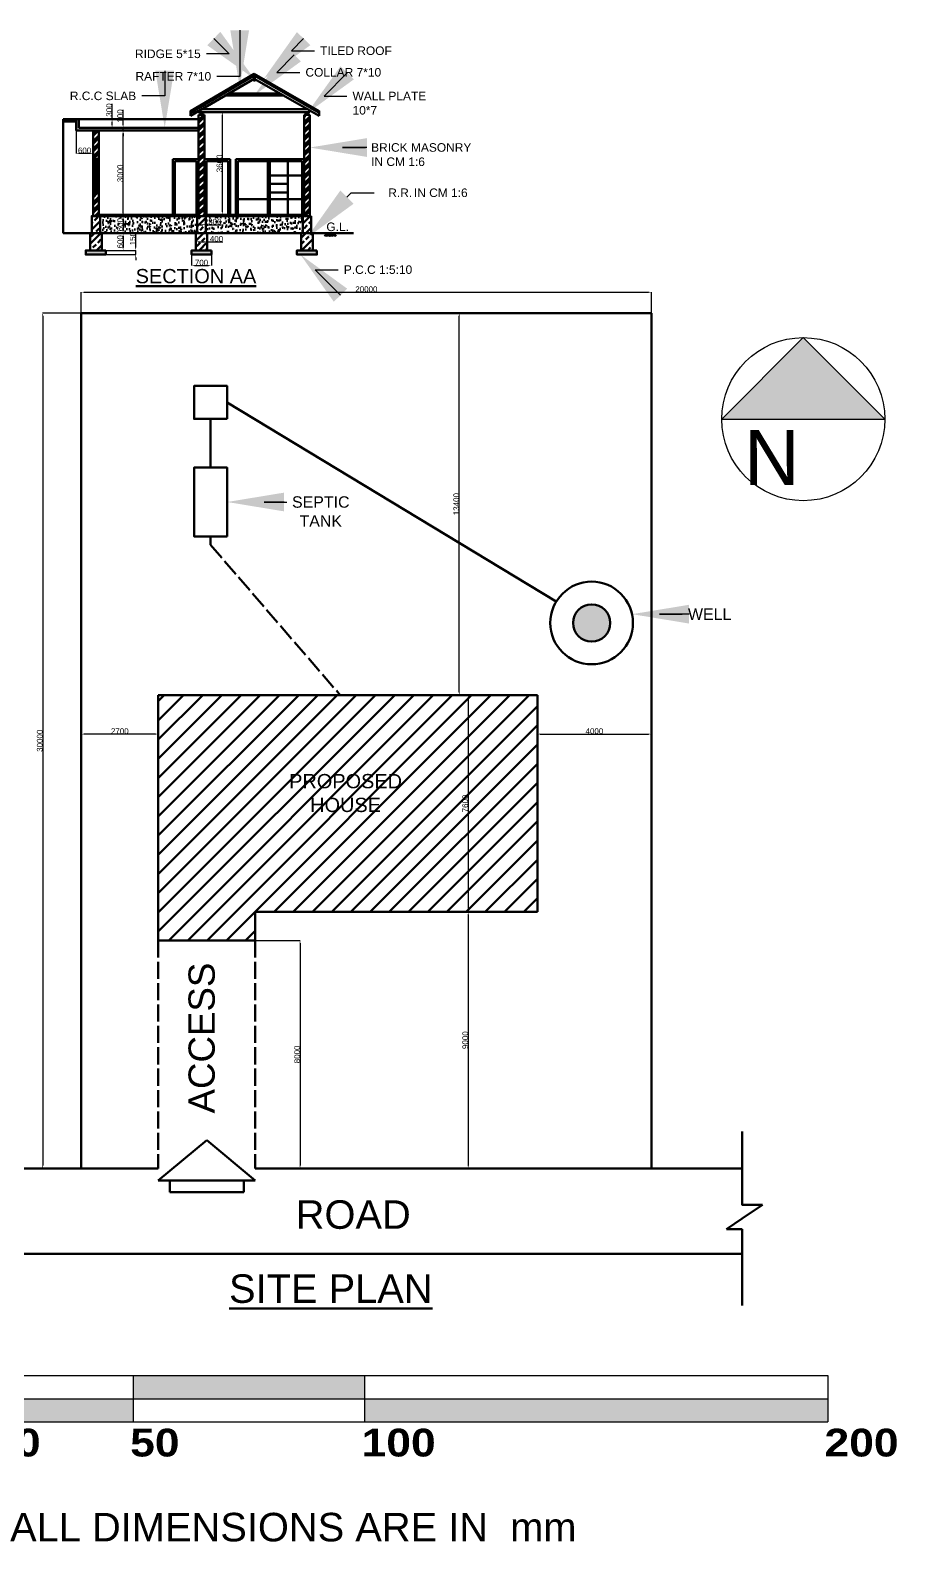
# Model space of a CAD drawing. Header units: millimetres. Extents: x -5729002 to -5665845, y -6945256 to -6892243.
# Drawn here: x -5696243 to -5665845, y -6945256 to -6892243 of the extents above; entities that cross this region are included whole.
import ezdxf
from ezdxf import colors
from ezdxf.entities.mleader import LeaderData, LeaderLine
from ezdxf.math import Vec2, Vec3

# ---------------------------------------------------------------- set-up
doc = ezdxf.new("R2010")
doc.units = ezdxf.units.MM
doc.header["$LTSCALE"] = 50
doc.linetypes.add('ACAD_ISO02W100', pattern=[15, 12, -3])
doc.linetypes.add('ACAD_ISO03W100', pattern=[30, 12, -18])
doc.styles.get("Standard").update_dxf_attribs({"font": 'arial.ttf'})
doc.styles.add('WORKING', font='arial.ttf')
doc.dimstyles.new('ISO-25', dxfattribs={"dimtxt": 200, "dimasz": 100, "dimexe": 1.25, "dimexo": 0.625, "dimtad": 1, "dimtxsty": 'Standard', "dimcen": 2.5, "dimadec": 0, "dimazin": 0, "dimtfac": 1, "dimtmove": 0, "dimatfit": 3, "dimfxl": 1, "dimarcsym": 0})

# ---------------------------------------------------------------- blocks, each defined once
blk = doc.blocks.new('SCALE BAR 1-1000_cad-block.com')
h = blk.add_hatch(color=0)
h.dxf.hatch_style = 1
h.paths.add_polyline_path([(200, 0), (100, 0), (100, -5), (200, -5)])
h.paths.add_polyline_path([(100, 5), (50, 5), (50, 0), (100, 0)])
h.paths.add_polyline_path([(50, 0), (20, 0), (20, -5), (50, -5)])
h.paths.add_polyline_path([(20, 5), (0, 5), (0, 0), (20, 0)])
at = {"color": 0}
for p, q in [((0, 5), (0, -5)), ((0, 5), (200, 5)), ((20, 5), (20, -5)), ((200, 5), (200, -5)), ((0, 0), (200, 0)), ((0, -5), (200, -5))]:
    blk.add_line(p, q, dxfattribs=at)
for points in [[(50, -5), (50, 5)], [(100, -5), (100, 5)]]:
    blk.add_lwpolyline(points, dxfattribs=at)
at = {"color": 0, "char_height": 6, "width": 11.2147, "attachment_point": 1, "style": 'WORKING'}
for s, insert in [('{\\fArial Black|b0|i0|c0|p34;0}', (-0.69, -6.47)), ('{\\fArial Black|b0|i0|c0|p34;20}', (19.31, -6.47)), ('{\\fArial Black|b0|i0|c0|p34;50}', (49.31, -6.47)), ('{\\fArial Black|b0|i0|c0|p34;100}', (99.31, -6.47)), ('{\\fArial Black|b0|i0|c0|p34;200}', (199.31, -6.47))]:
    blk.add_mtext(s, dxfattribs=dict(at, insert=insert))
blk = doc.blocks.new('*D22')
at = {"color": 0, "lineweight": -2, "transparency": 16777216}
for p, q in [((-5694451, -6902162), (-5694451, -6901429)), ((-5694351, -6901431), (-5674551, -6901431)), ((-5674451, -6902162), (-5674451, -6901429))]:
    blk.add_line(p, q, dxfattribs=at)
at = {"color": 0, "lineweight": 100, "transparency": 16777216}
for points in [[(-5694351, -6901414), (-5694351, -6901447), (-5694451, -6901431)], [(-5674551, -6901414), (-5674551, -6901447), (-5674451, -6901431)]]:
    blk.add_solid(points, dxfattribs=at)
at = {"layer": 'DEFPOINTS', "color": 0, "lineweight": 100, "transparency": 16777216}
for p in [(-5674451, -6901431), (-5694451, -6902163), (-5674451, -6902163)]:
    blk.add_point(p, dxfattribs=at)
at = {"color": 0, "lineweight": 100, "transparency": 16777216, "insert": (-5684451, -6901328), "char_height": 200, "attachment_point": 5}
blk.add_mtext('20000', dxfattribs=at)
blk = doc.blocks.new('*D23')
at = {"color": 0, "lineweight": -2, "transparency": 16777216}
for p, q in [((-5694352, -6902163), (-5695807, -6902163)), ((-5695806, -6902263), (-5695806, -6932063)), ((-5694452, -6932163), (-5695807, -6932163))]:
    blk.add_line(p, q, dxfattribs=at)
at = {"color": 0, "lineweight": 100, "transparency": 16777216}
for points in [[(-5695823, -6902263), (-5695789, -6902263), (-5695806, -6902163)], [(-5695823, -6932063), (-5695789, -6932063), (-5695806, -6932163)]]:
    blk.add_solid(points, dxfattribs=at)
at = {"layer": 'DEFPOINTS', "color": 0, "lineweight": 100, "transparency": 16777216}
for p in [(-5694351, -6902163), (-5695806, -6932163), (-5694451, -6932163)]:
    blk.add_point(p, dxfattribs=at)
at = {"color": 0, "lineweight": 100, "transparency": 16777216, "insert": (-5695909, -6917163), "char_height": 200, "attachment_point": 5, "rotation": 90}
blk.add_mtext('30000', dxfattribs=at)
blk = doc.blocks.new('*D24')
at = {"color": 0, "lineweight": -2, "transparency": 16777216}
for p, q in [((-5688351, -6924163), (-5686776, -6924163)), ((-5686777, -6924263), (-5686777, -6932063)), ((-5688351, -6932163), (-5686776, -6932163))]:
    blk.add_line(p, q, dxfattribs=at)
at = {"color": 0, "lineweight": 100, "transparency": 16777216}
for points in [[(-5686794, -6924263), (-5686761, -6924263), (-5686777, -6924163)], [(-5686794, -6932063), (-5686761, -6932063), (-5686777, -6932163)]]:
    blk.add_solid(points, dxfattribs=at)
at = {"layer": 'DEFPOINTS', "color": 0, "lineweight": 100, "transparency": 16777216}
for p in [(-5688351, -6924163), (-5688351, -6932163), (-5686777, -6932163)]:
    blk.add_point(p, dxfattribs=at)
at = {"color": 0, "lineweight": 100, "transparency": 16777216, "insert": (-5686880, -6928163), "char_height": 200, "attachment_point": 5, "rotation": 90}
blk.add_mtext('8000', dxfattribs=at)
blk = doc.blocks.new('*D25')
at = {"color": 0, "lineweight": -2, "transparency": 16777216}
for p, q in [((-5678452, -6923163), (-5680880, -6923163)), ((-5680879, -6923263), (-5680879, -6932063)), ((-5678452, -6932163), (-5680880, -6932163))]:
    blk.add_line(p, q, dxfattribs=at)
at = {"color": 0, "lineweight": 100, "transparency": 16777216}
for points in [[(-5680896, -6923263), (-5680862, -6923263), (-5680879, -6923163)], [(-5680896, -6932063), (-5680862, -6932063), (-5680879, -6932163)]]:
    blk.add_solid(points, dxfattribs=at)
at = {"layer": 'DEFPOINTS', "color": 0, "lineweight": 100, "transparency": 16777216}
for p in [(-5678451, -6923163), (-5680879, -6932163), (-5678451, -6932163)]:
    blk.add_point(p, dxfattribs=at)
at = {"color": 0, "lineweight": 100, "transparency": 16777216, "insert": (-5680982, -6927663), "char_height": 200, "attachment_point": 5, "rotation": 90}
blk.add_mtext('9000', dxfattribs=at)
blk = doc.blocks.new('*D26')
at = {"color": 0, "lineweight": -2, "transparency": 16777216}
for p, q in [((-5694451, -6917729), (-5694451, -6916928)), ((-5691851, -6916930), (-5694351, -6916930)), ((-5691751, -6917729), (-5691751, -6916928))]:
    blk.add_line(p, q, dxfattribs=at)
at = {"color": 0, "lineweight": 100, "transparency": 16777216}
for points in [[(-5694351, -6916913), (-5694351, -6916946), (-5694451, -6916930)], [(-5691851, -6916913), (-5691851, -6916946), (-5691751, -6916930)]]:
    blk.add_solid(points, dxfattribs=at)
at = {"layer": 'DEFPOINTS', "color": 0, "lineweight": 100, "transparency": 16777216}
for p in [(-5694451, -6916930), (-5694451, -6917730), (-5691751, -6917730)]:
    blk.add_point(p, dxfattribs=at)
at = {"color": 0, "lineweight": 100, "transparency": 16777216, "insert": (-5693101, -6916827), "char_height": 200, "attachment_point": 5}
blk.add_mtext('2700', dxfattribs=at)
blk = doc.blocks.new('*D27')
at = {"color": 0, "lineweight": -2, "transparency": 16777216}
for p, q in [((-5678451, -6916929), (-5678451, -6916928)), ((-5678351, -6916930), (-5674551, -6916930)), ((-5674451, -6916929), (-5674451, -6916928))]:
    blk.add_line(p, q, dxfattribs=at)
at = {"color": 0, "lineweight": 100, "transparency": 16777216}
for points in [[(-5678351, -6916913), (-5678351, -6916946), (-5678451, -6916930)], [(-5674551, -6916913), (-5674551, -6916946), (-5674451, -6916930)]]:
    blk.add_solid(points, dxfattribs=at)
at = {"layer": 'DEFPOINTS', "color": 0, "lineweight": 100, "transparency": 16777216}
for p in [(-5678451, -6916930), (-5674451, -6916930), (-5674451, -6916930)]:
    blk.add_point(p, dxfattribs=at)
at = {"color": 0, "lineweight": 100, "transparency": 16777216, "insert": (-5676451, -6916827), "char_height": 200, "attachment_point": 5}
blk.add_mtext('4000', dxfattribs=at)
blk = doc.blocks.new('*D28')
at = {"color": 0, "lineweight": -2, "transparency": 16777216}
for p, q in [((-5681194, -6902163), (-5681195, -6902163)), ((-5681193, -6915463), (-5681193, -6902263)), ((-5681194, -6915563), (-5681195, -6915563))]:
    blk.add_line(p, q, dxfattribs=at)
at = {"color": 0, "lineweight": 100, "transparency": 16777216}
for points in [[(-5681210, -6902263), (-5681177, -6902263), (-5681193, -6902163)], [(-5681210, -6915463), (-5681177, -6915463), (-5681193, -6915563)]]:
    blk.add_solid(points, dxfattribs=at)
at = {"layer": 'DEFPOINTS', "color": 0, "lineweight": 100, "transparency": 16777216}
for p in [(-5681193, -6902163), (-5681193, -6902163), (-5681193, -6915563)]:
    blk.add_point(p, dxfattribs=at)
at = {"color": 0, "lineweight": 100, "transparency": 16777216, "insert": (-5681296, -6908863), "char_height": 200, "attachment_point": 5, "rotation": 90}
blk.add_mtext('13400', dxfattribs=at)
blk = doc.blocks.new('*D32')
at = {"color": 0, "lineweight": -2, "transparency": 16777216}
for p, q in [((-5690435, -6899662), (-5690435, -6899661)), ((-5690335, -6899663), (-5690135, -6899663)), ((-5690035, -6899662), (-5690035, -6899661)), ((-5690035, -6899663), (-5689484, -6899663))]:
    blk.add_line(p, q, dxfattribs=at)
at = {"color": 0, "lineweight": 100, "transparency": 16777216}
for points in [[(-5690335, -6899646), (-5690335, -6899679), (-5690435, -6899663)], [(-5690135, -6899646), (-5690135, -6899679), (-5690035, -6899663)]]:
    blk.add_solid(points, dxfattribs=at)
at = {"layer": 'DEFPOINTS', "color": 0, "lineweight": 100, "transparency": 16777216}
for p in [(-5690435, -6899663), (-5690035, -6899663), (-5690035, -6899663)]:
    blk.add_point(p, dxfattribs=at)
at = {"color": 0, "lineweight": 100, "transparency": 16777216, "insert": (-5689709, -6899560), "char_height": 200, "attachment_point": 5}
blk.add_mtext('400', dxfattribs=at)
blk = doc.blocks.new('*D33')
at = {"color": 0, "lineweight": -2, "transparency": 16777216}
for p, q in [((-5690584, -6900038), (-5690584, -6900499)), ((-5689884, -6900113), (-5689884, -6900499)), ((-5690484, -6900498), (-5689984, -6900498))]:
    blk.add_line(p, q, dxfattribs=at)
at = {"color": 0, "lineweight": 100, "transparency": 16777216}
for points in [[(-5690484, -6900482), (-5690484, -6900515), (-5690584, -6900498)], [(-5689984, -6900482), (-5689984, -6900515), (-5689884, -6900498)]]:
    blk.add_solid(points, dxfattribs=at)
at = {"layer": 'DEFPOINTS', "color": 0, "lineweight": 100, "transparency": 16777216}
for p in [(-5690584, -6900038), (-5689884, -6900113), (-5689884, -6900498)]:
    blk.add_point(p, dxfattribs=at)
at = {"color": 0, "lineweight": 100, "transparency": 16777216, "insert": (-5690234, -6900395), "char_height": 200, "attachment_point": 5}
blk.add_mtext('700', dxfattribs=at)
blk = doc.blocks.new('*D34')
at = {"color": 0, "lineweight": -2, "transparency": 16777216}
for p, q in [((-5690385, -6899062), (-5690385, -6899061)), ((-5690285, -6899063), (-5690185, -6899063)), ((-5690085, -6899062), (-5690085, -6899061)), ((-5690085, -6899063), (-5689542, -6899063))]:
    blk.add_line(p, q, dxfattribs=at)
at = {"color": 0, "lineweight": 100, "transparency": 16777216}
for points in [[(-5690285, -6899046), (-5690285, -6899079), (-5690385, -6899063)], [(-5690185, -6899046), (-5690185, -6899079), (-5690085, -6899063)]]:
    blk.add_solid(points, dxfattribs=at)
at = {"layer": 'DEFPOINTS', "color": 0, "lineweight": 100, "transparency": 16777216}
for p in [(-5690385, -6899063), (-5690085, -6899063), (-5690085, -6899063)]:
    blk.add_point(p, dxfattribs=at)
at = {"color": 0, "lineweight": 100, "transparency": 16777216, "insert": (-5689764, -6898960), "char_height": 200, "attachment_point": 5}
blk.add_mtext('300', dxfattribs=at)
blk = doc.blocks.new('*D36')
at = {"color": 0, "lineweight": -2, "transparency": 16777216}
for p, q in [((-5689549, -6895113), (-5689501, -6895113)), ((-5689502, -6898613), (-5689502, -6895213)), ((-5689549, -6898713), (-5689501, -6898713))]:
    blk.add_line(p, q, dxfattribs=at)
at = {"color": 0, "lineweight": 100, "transparency": 16777216}
for points in [[(-5689519, -6895213), (-5689485, -6895213), (-5689502, -6895113)], [(-5689519, -6898613), (-5689485, -6898613), (-5689502, -6898713)]]:
    blk.add_solid(points, dxfattribs=at)
at = {"layer": 'DEFPOINTS', "color": 0, "lineweight": 100, "transparency": 16777216}
for p in [(-5689550, -6895113), (-5689502, -6895113), (-5689550, -6898713)]:
    blk.add_point(p, dxfattribs=at)
at = {"color": 0, "lineweight": 100, "transparency": 16777216, "insert": (-5689605, -6896913), "char_height": 200, "attachment_point": 5, "rotation": 90}
blk.add_mtext('3600', dxfattribs=at)
blk = doc.blocks.new('*D37')
at = {"color": 0, "lineweight": -2, "transparency": 16777216}
for p, q in [((-5692543, -6899863), (-5692543, -6899339)), ((-5693593, -6899963), (-5692542, -6899963)), ((-5693593, -6900113), (-5692542, -6900113)), ((-5692543, -6900113), (-5692543, -6899963)), ((-5692543, -6900213), (-5692543, -6900313))]:
    blk.add_line(p, q, dxfattribs=at)
at = {"color": 0, "lineweight": 100, "transparency": 16777216}
for points in [[(-5692560, -6899863), (-5692527, -6899863), (-5692543, -6899963)], [(-5692560, -6900213), (-5692527, -6900213), (-5692543, -6900113)]]:
    blk.add_solid(points, dxfattribs=at)
at = {"layer": 'DEFPOINTS', "color": 0, "lineweight": 100, "transparency": 16777216}
for p in [(-5693593, -6899963), (-5693593, -6900113), (-5692543, -6899963)]:
    blk.add_point(p, dxfattribs=at)
at = {"color": 0, "lineweight": 100, "transparency": 16777216, "insert": (-5692646, -6899551), "char_height": 200, "attachment_point": 5, "rotation": 90}
blk.add_mtext('150', dxfattribs=at)
blk = doc.blocks.new('*D39')
at = {"color": 0, "lineweight": -2, "transparency": 16777216}
for p, q in [((-5693784, -6898763), (-5692983, -6898763)), ((-5692985, -6898863), (-5692985, -6899263)), ((-5693784, -6899363), (-5692983, -6899363))]:
    blk.add_line(p, q, dxfattribs=at)
at = {"color": 0, "lineweight": 100, "transparency": 16777216}
for points in [[(-5693001, -6898863), (-5692968, -6898863), (-5692985, -6898763)], [(-5693001, -6899263), (-5692968, -6899263), (-5692985, -6899363)]]:
    blk.add_solid(points, dxfattribs=at)
at = {"layer": 'DEFPOINTS', "color": 0, "lineweight": 100, "transparency": 16777216}
for p in [(-5693785, -6898763), (-5693785, -6899363), (-5692985, -6899363)]:
    blk.add_point(p, dxfattribs=at)
at = {"color": 0, "lineweight": 100, "transparency": 16777216, "insert": (-5693087, -6899063), "char_height": 200, "attachment_point": 5, "rotation": 90}
blk.add_mtext('600', dxfattribs=at)
blk = doc.blocks.new('*D41')
at = {"color": 0, "lineweight": -2, "transparency": 16777216}
for p, q in [((-5693734, -6899363), (-5692983, -6899363)), ((-5692985, -6899463), (-5692985, -6899863)), ((-5693734, -6899963), (-5692983, -6899963))]:
    blk.add_line(p, q, dxfattribs=at)
at = {"color": 0, "lineweight": 100, "transparency": 16777216}
for points in [[(-5693001, -6899463), (-5692968, -6899463), (-5692985, -6899363)], [(-5693001, -6899863), (-5692968, -6899863), (-5692985, -6899963)]]:
    blk.add_solid(points, dxfattribs=at)
at = {"layer": 'DEFPOINTS', "color": 0, "lineweight": 100, "transparency": 16777216}
for p in [(-5693735, -6899363), (-5693735, -6899963), (-5692985, -6899963)]:
    blk.add_point(p, dxfattribs=at)
at = {"color": 0, "lineweight": 100, "transparency": 16777216, "insert": (-5693087, -6899663), "char_height": 200, "attachment_point": 5, "rotation": 90}
blk.add_mtext('600', dxfattribs=at)
blk = doc.blocks.new('*D42')
at = {"color": 0, "lineweight": -2, "transparency": 16777216}
for p, q in [((-5693834, -6895763), (-5692983, -6895763)), ((-5692985, -6898663), (-5692985, -6895863)), ((-5693834, -6898763), (-5692983, -6898763))]:
    blk.add_line(p, q, dxfattribs=at)
at = {"color": 0, "lineweight": 100, "transparency": 16777216}
for points in [[(-5693001, -6895863), (-5692968, -6895863), (-5692985, -6895763)], [(-5693001, -6898663), (-5692968, -6898663), (-5692985, -6898763)]]:
    blk.add_solid(points, dxfattribs=at)
at = {"layer": 'DEFPOINTS', "color": 0, "lineweight": 100, "transparency": 16777216}
for p in [(-5693835, -6895763), (-5692985, -6895763), (-5693835, -6898763)]:
    blk.add_point(p, dxfattribs=at)
at = {"color": 0, "lineweight": 100, "transparency": 16777216, "insert": (-5693087, -6897263), "char_height": 200, "attachment_point": 5, "rotation": 90}
blk.add_mtext('3000', dxfattribs=at)
blk = doc.blocks.new('*D43')
at = {"color": 0, "lineweight": -2, "transparency": 16777216}
for p, q in [((-5692985, -6895563), (-5692985, -6895039)), ((-5692984, -6895663), (-5692986, -6895663)), ((-5692984, -6895763), (-5692986, -6895763)), ((-5692985, -6895763), (-5692985, -6895663)), ((-5692985, -6895863), (-5692985, -6895963))]:
    blk.add_line(p, q, dxfattribs=at)
at = {"color": 0, "lineweight": 100, "transparency": 16777216}
for points in [[(-5693001, -6895563), (-5692968, -6895563), (-5692985, -6895663)], [(-5693001, -6895863), (-5692968, -6895863), (-5692985, -6895763)]]:
    blk.add_solid(points, dxfattribs=at)
at = {"layer": 'DEFPOINTS', "color": 0, "lineweight": 100, "transparency": 16777216}
for p in [(-5692985, -6895663), (-5692983, -6895663), (-5692983, -6895763)]:
    blk.add_point(p, dxfattribs=at)
at = {"color": 0, "lineweight": 100, "transparency": 16777216, "insert": (-5693087, -6895251), "char_height": 200, "attachment_point": 5, "rotation": 90}
blk.add_mtext('100', dxfattribs=at)
blk = doc.blocks.new('*D44')
at = {"color": 0, "lineweight": -2, "transparency": 16777216}
for p, q in [((-5693372, -6895363), (-5693372, -6894820)), ((-5694534, -6895363), (-5693371, -6895363)), ((-5694534, -6895663), (-5693371, -6895663)), ((-5693372, -6895563), (-5693372, -6895463))]:
    blk.add_line(p, q, dxfattribs=at)
at = {"color": 0, "lineweight": 100, "transparency": 16777216}
for points in [[(-5693388, -6895463), (-5693355, -6895463), (-5693372, -6895363)], [(-5693388, -6895563), (-5693355, -6895563), (-5693372, -6895663)]]:
    blk.add_solid(points, dxfattribs=at)
at = {"layer": 'DEFPOINTS', "color": 0, "lineweight": 100, "transparency": 16777216}
for p in [(-5694535, -6895363), (-5693372, -6895363), (-5694535, -6895663)]:
    blk.add_point(p, dxfattribs=at)
at = {"color": 0, "lineweight": 100, "transparency": 16777216, "insert": (-5693475, -6895042), "char_height": 200, "attachment_point": 5, "rotation": 90}
blk.add_mtext('300', dxfattribs=at)
blk = doc.blocks.new('*D45')
at = {"color": 0, "lineweight": -2, "transparency": 16777216}
for p, q in [((-5694635, -6895763), (-5694635, -6896564)), ((-5694035, -6895763), (-5694035, -6896564)), ((-5694135, -6896563), (-5694535, -6896563))]:
    blk.add_line(p, q, dxfattribs=at)
at = {"color": 0, "lineweight": 100, "transparency": 16777216}
for points in [[(-5694535, -6896546), (-5694535, -6896579), (-5694635, -6896563)], [(-5694135, -6896546), (-5694135, -6896579), (-5694035, -6896563)]]:
    blk.add_solid(points, dxfattribs=at)
at = {"layer": 'DEFPOINTS', "color": 0, "lineweight": 100, "transparency": 16777216}
for p in [(-5694635, -6895763), (-5694035, -6895763), (-5694635, -6896563)]:
    blk.add_point(p, dxfattribs=at)
at = {"color": 0, "lineweight": 100, "transparency": 16777216, "insert": (-5694335, -6896460), "char_height": 200, "attachment_point": 5}
blk.add_mtext('600', dxfattribs=at)
blk = doc.blocks.new('*D46')
at = {"color": 0, "lineweight": -2, "transparency": 16777216}
for p, q in [((-5681193, -6915563), (-5680879, -6915563)), ((-5680880, -6915663), (-5680880, -6923063)), ((-5681193, -6923163), (-5680879, -6923163))]:
    blk.add_line(p, q, dxfattribs=at)
at = {"color": 0, "lineweight": 100, "transparency": 16777216}
for points in [[(-5680897, -6915663), (-5680863, -6915663), (-5680880, -6915563)], [(-5680897, -6923063), (-5680863, -6923063), (-5680880, -6923163)]]:
    blk.add_solid(points, dxfattribs=at)
at = {"layer": 'DEFPOINTS', "color": 0, "lineweight": 100, "transparency": 16777216}
for p in [(-5681194, -6915563), (-5681194, -6923163), (-5680880, -6923163)]:
    blk.add_point(p, dxfattribs=at)
at = {"color": 0, "lineweight": 100, "transparency": 16777216, "insert": (-5680983, -6919363), "char_height": 200, "attachment_point": 5, "rotation": 90}
blk.add_mtext('7600', dxfattribs=at)
blk = doc.blocks.new('North 1_cad-block.com')
h = blk.add_hatch(color=0)
h.dxf.hatch_style = 1
h.paths.add_polyline_path([(0, 10), (-10, 0), (10, 0)])
at = {"color": 0}
blk.add_lwpolyline([(0, 10), (-10, 0), (10, 0), (0, 10)], dxfattribs=at)
blk.add_circle((0, 0), 10, dxfattribs=at)
at = {"color": 0, "insert": (1.94, -1.34), "char_height": 5, "width": 9.1847, "attachment_point": 3}
blk.add_mtext('\\pxqj;{\\H1.3443x;N} ', dxfattribs=at)

msp = doc.modelspace()

# ---------------------------------------------------------------- hatches: boundary and pattern name
at = {"lineweight": 100, "transparency": 33554684}
h = msp.add_hatch(dxfattribs=at)
h.set_pattern_fill('NET3', color=256, scale=5)
h.paths.add_polyline_path([(-5688360.143, -6893856.275), (-5688410.143, -6893856.275), (-5688410.143, -6893959.442), (-5688384.668, -6893944.568), (-5688360.143, -6893958.617)])
h.paths.add_polyline_path([(-5688360.143, -6893958.617), (-5688384.668, -6893944.568), (-5688410.143, -6893959.442), (-5688410.143, -6894006.275), (-5688360.143, -6894006.275)])
at = {"linetype": 'ACAD_ISO03W100', "lineweight": 100}
h = msp.add_hatch(dxfattribs=at)
h.set_pattern_fill('AR-CONC', color=256)
h.paths.add_polyline_path([(-5690334.668, -6895662.668), (-5694534.668, -6895662.668), (-5694534.668, -6895362.668), (-5694634.668, -6895362.668), (-5694634.668, -6895762.668), (-5690334.668, -6895762.668)])
h.paths.add_polyline_path([(-5693593.347, -6899962.679), (-5694293.347, -6899962.679), (-5694293.347, -6900112.679), (-5693593.347, -6900112.679)])
h.paths.add_polyline_path([(-5689884.269, -6899962.679), (-5690584.269, -6899962.679), (-5690584.269, -6900112.679), (-5689884.269, -6900112.679)])
h.paths.add_polyline_path([(-5686184.668, -6899962.668), (-5686884.668, -6899962.668), (-5686884.668, -6900112.668), (-5686184.668, -6900112.668)])
h = msp.add_hatch(dxfattribs=at)
h.set_pattern_fill('ANSI32', color=256, scale=20)
h.paths.add_polyline_path([(-5693834.668, -6895762.668), (-5694034.668, -6895762.668), (-5694034.668, -6896762.668), (-5693834.668, -6896762.668)])
h.paths.add_polyline_path([(-5693834.668, -6897962.668), (-5694034.668, -6897962.668), (-5694034.668, -6898762.668), (-5693834.668, -6898762.668)])
h.paths.add_polyline_path([(-5690134.668, -6895212.668), (-5690334.668, -6895212.668), (-5690334.668, -6898762.668), (-5690134.668, -6898762.668)])
h.paths.add_polyline_path([(-5686434.668, -6895212.668), (-5686634.668, -6895212.668), (-5686634.668, -6898762.668), (-5686434.668, -6898762.668)])
at = {"lineweight": 100, "transparency": 33554684}
h = msp.add_hatch(dxfattribs=at)
h.set_pattern_fill('NET3', color=256, scale=5)
h.paths.add_polyline_path([(-5690199.668, -6895112.668), (-5690269.668, -6895112.668), (-5690269.668, -6895212.668), (-5690199.668, -6895212.668)])
h.paths.add_polyline_path([(-5686499.668, -6895112.668), (-5686569.668, -6895112.668), (-5686569.668, -6895212.668), (-5686499.668, -6895212.668)])
at = {"linetype": 'ACAD_ISO03W100', "lineweight": 100}
h = msp.add_hatch(dxfattribs=at)
h.set_pattern_fill('ANSI33', color=256, scale=50)
h.paths.add_polyline_path([(-5690034.668, -6899362.668), (-5690434.668, -6899362.668), (-5690434.668, -6899962.668), (-5690034.668, -6899962.668)])
h.paths.add_polyline_path([(-5690084.668, -6898762.668), (-5690384.668, -6898762.668), (-5690384.668, -6899362.668), (-5690084.668, -6899362.668)])
h.paths.add_polyline_path([(-5693734.668, -6899362.668), (-5694134.668, -6899362.668), (-5694134.668, -6899962.668), (-5693734.668, -6899962.668)])
h.paths.add_polyline_path([(-5693784.668, -6898762.668), (-5694084.668, -6898762.668), (-5694084.668, -6899362.668), (-5693784.668, -6899362.668)])
h.paths.add_polyline_path([(-5686334.668, -6899362.668), (-5686734.668, -6899362.668), (-5686734.668, -6899962.668), (-5686334.668, -6899962.668)])
h.paths.add_polyline_path([(-5686384.668, -6898762.668), (-5686684.668, -6898762.668), (-5686684.668, -6899362.668), (-5686384.668, -6899362.668)])
h = msp.add_hatch(dxfattribs=at)
h.set_pattern_fill('AR-CONC', color=256, scale=2)
h.paths.add_polyline_path([(-5690384.668, -6898762.668), (-5693784.668, -6898762.668), (-5693784.668, -6899362.668), (-5693734.668, -6899362.668), (-5690384.668, -6899362.668)])
h.paths.add_polyline_path([(-5686684.668, -6898762.668), (-5686704.668, -6898762.668), (-5688964.668, -6898762.668), (-5690084.668, -6898762.668), (-5690084.668, -6899362.668), (-5686684.668, -6899362.668)])
at = {"lineweight": 100}
h = msp.add_hatch(dxfattribs=at)
h.set_pattern_fill('ANGLE', color=250)
h.set_pattern_definition([(0, (-5524.4595, -239.751), (0, 6.985), [5.08, -1.905]), (90, (-5524.4595, -239.751), (-6.985, 4e-16), [5.08, -1.905])])
h.paths.add_polyline_path([(-5677198.664, -6913031.788, 1), (-5675898.664, -6913031.788, 1)])
at = {"lineweight": 100, "transparency": 33554684}
h = msp.add_hatch(dxfattribs=at)
h.set_pattern_fill('ANSI31', color=256, scale=150)
h.set_pattern_definition([(45, (0, -239.75), (-336.759605, 336.759605), [])])
h.paths.add_polyline_path([(-5691751.301, -6924162.668), (-5688351.301, -6924162.668), (-5688351.301, -6923162.668), (-5678451.301, -6923162.668), (-5678451.301, -6915562.668), (-5691751.301, -6915562.668)])
h.paths.add_polyline_path([(-5687293.285, -6919952.875), (-5683084.213, -6919952.875), (-5683084.213, -6918080.319), (-5687293.285, -6918080.319)], flags=24)

# ---------------------------------------------------------------- linework, layer by layer
at = {"lineweight": 100}
for p, q in [((-5688385.381, -6893771.289), (-5690621.485, -6895076.858)), ((-5688385.381, -6893771.289), (-5686104.732, -6895077.813)), ((-5688385.143, -6893829.048), (-5690621.485, -6895134.756)), ((-5688384.668, -6893944.568), (-5690621.485, -6895250.553)), ((-5688385.143, -6893829.048), (-5686104.732, -6895135.436)), ((-5688384.668, -6893944.568), (-5686104.732, -6895250.683)), ((-5688384.668, -6894528.618), (-5689384.995, -6894528.618)), ((-5688384.668, -6894458.618), (-5689265.103, -6894458.618)), ((-5688384.668, -6894458.618), (-5687487.35, -6894458.618)), ((-5688384.668, -6894528.618), (-5687365.159, -6894528.618)), ((-5695084.668, -6899362.668), (-5695084.668, -6895362.668)), ((-5690334.668, -6895362.668), (-5695084.668, -6895362.668)), ((-5694634.668, -6895762.668), (-5694634.668, -6895362.668)), ((-5694534.668, -6895662.668), (-5694534.668, -6895362.668)), ((-5690621.485, -6895074.058), (-5690616.69, -6895074.058)), ((-5690621.485, -6895250.553), (-5690621.485, -6895074.058)), ((-5690621.485, -6895362.757), (-5690621.485, -6895362.668)), ((-5690334.668, -6895112.668), (-5690334.668, -6895083.092)), ((-5686434.668, -6895112.668), (-5690334.668, -6895112.668)), ((-5690334.668, -6898762.668), (-5690334.668, -6895212.668)), ((-5690134.668, -6895212.668), (-5690334.668, -6895212.668)), ((-5686520.208, -6895012.668), (-5690214.049, -6895012.668)), ((-5690134.668, -6898762.668), (-5690134.668, -6895212.668)), ((-5686634.668, -6898762.668), (-5686634.668, -6895212.668)), ((-5686634.668, -6895212.668), (-5686434.668, -6895212.668)), ((-5686434.668, -6895111.671), (-5686434.668, -6895061.671)), ((-5686434.668, -6898762.668), (-5686434.668, -6895212.668)), ((-5686111.286, -6895074.058), (-5686104.732, -6895074.058)), ((-5686104.732, -6895074.058), (-5686104.732, -6895250.683)), ((-5694634.668, -6895442.668), (-5695084.668, -6895442.668)), ((-5690334.668, -6895762.668), (-5694634.668, -6895762.668)), ((-5690334.668, -6895662.668), (-5694534.668, -6895662.668)), ((-5694034.668, -6898762.668), (-5694034.668, -6895762.668)), ((-5693834.668, -6898762.668), (-5693834.668, -6895762.668)), ((-5693834.668, -6896762.668), (-5694034.668, -6896762.668)), ((-5693968.001, -6896762.668), (-5693968.001, -6897962.668)), ((-5693901.334, -6896762.668), (-5693901.334, -6897962.668)), ((-5691234.668, -6898712.668), (-5691234.668, -6896762.668)), ((-5690334.668, -6896762.668), (-5691234.668, -6896762.668)), ((-5690404.668, -6896832.668), (-5691164.668, -6896832.668)), ((-5691164.668, -6898712.668), (-5691164.668, -6896832.668)), ((-5690404.668, -6898712.668), (-5690404.668, -6896832.668)), ((-5689234.668, -6896762.668), (-5690134.668, -6896762.668)), ((-5689304.668, -6896832.668), (-5690064.668, -6896832.668)), ((-5690064.668, -6898712.668), (-5690064.668, -6896832.668)), ((-5689304.668, -6898720.661), (-5689304.668, -6896832.668)), ((-5689234.668, -6898712.668), (-5689234.668, -6896762.668)), ((-5689034.668, -6898712.668), (-5689034.668, -6896762.668)), ((-5686634.668, -6896762.668), (-5689034.668, -6896762.668)), ((-5686704.668, -6896832.668), (-5688964.668, -6896832.668)), ((-5688964.668, -6898712.668), (-5688964.668, -6896832.668)), ((-5687904.668, -6898712.668), (-5687904.668, -6896832.668)), ((-5687834.668, -6898712.668), (-5687834.668, -6896832.668)), ((-5687204.668, -6898712.668), (-5687204.668, -6896832.668)), ((-5686704.668, -6898712.668), (-5686704.668, -6896832.668)), ((-5686704.668, -6897332.668), (-5687834.668, -6897332.668)), ((-5693834.668, -6897962.668), (-5694034.668, -6897962.668)), ((-5687204.668, -6897632.668), (-5687834.668, -6897632.668)), ((-5687204.668, -6897932.668), (-5687834.668, -6897932.668)), ((-5688964.668, -6898162.668), (-5687904.668, -6898162.668)), ((-5687834.668, -6898162.668), (-5686704.668, -6898162.668)), ((-5694034.668, -6898762.668), (-5694084.668, -6898762.668)), ((-5694034.668, -6898762.668), (-5693834.668, -6898762.668)), ((-5690334.668, -6898712.668), (-5693834.668, -6898712.668)), ((-5690334.668, -6898762.668), (-5693834.668, -6898762.668)), ((-5690334.668, -6898762.668), (-5690134.668, -6898762.668)), ((-5688964.668, -6898712.668), (-5690134.668, -6898712.668)), ((-5688964.668, -6898762.668), (-5690134.668, -6898762.668)), ((-5688964.668, -6898712.668), (-5686647.499, -6898712.668)), ((-5688964.668, -6898762.668), (-5686704.668, -6898762.668)), ((-5686634.668, -6898762.668), (-5686704.668, -6898762.668)), ((-5686634.668, -6898762.668), (-5686434.668, -6898762.668)), ((-5686434.668, -6899362.668), (-5695084.668, -6899362.668)), ((-5686434.668, -6899362.668), (-5685198.17, -6899362.668)), ((-5685816.419, -6899362.668), (-5685922.596, -6899468.878)), ((-5685766.419, -6899362.668), (-5685870.386, -6899468.878)), ((-5685716.419, -6899362.668), (-5685821.545, -6899468.878)), ((-5685816.419, -6899362.668), (-5685710.659, -6899468.878)), ((-5685666.419, -6899362.668), (-5685774.388, -6899468.878)), ((-5685766.419, -6899362.668), (-5685658.45, -6899468.878)), ((-5685616.419, -6899362.668), (-5685722.179, -6899468.878)), ((-5685716.419, -6899362.668), (-5685611.293, -6899468.878)), ((-5685666.419, -6899362.668), (-5685562.452, -6899468.878)), ((-5685616.419, -6899362.668), (-5685510.242, -6899468.878)), ((-5685198.17, -6899362.668), (-5685098.17, -6899362.668)), ((-5685098.17, -6899362.668), (-5685098.17, -6899362.668)), ((-5685098.17, -6899362.668), (-5685098.17, -6899362.668)), ((-5685098.17, -6899362.668), (-5685098.17, -6899362.668)), ((-5685098.17, -6899362.668), (-5684998.17, -6899362.668)), ((-5684998.17, -6899362.668), (-5684898.17, -6899362.668)), ((-5694451.301, -6932162.668), (-5694451.301, -6902162.668)), ((-5694451.301, -6902162.668), (-5674451.301, -6902162.668)), ((-5674451.301, -6932162.668), (-5674451.301, -6902162.668)), ((-5689336.154, -6905294.058), (-5677789.228, -6912281.121)), ((-5689915.243, -6905873.147), (-5689915.243, -6907580.864)), ((-5689915.243, -6909997.076), (-5689915.243, -6910294.053)), ((-5691751.301, -6924162.668), (-5691751.301, -6915562.668)), ((-5691751.301, -6915562.668), (-5678451.301, -6915562.668)), ((-5678451.301, -6923162.668), (-5678451.301, -6915562.668)), ((-5688351.301, -6923162.668), (-5678451.301, -6923162.668)), ((-5688351.301, -6924162.668), (-5688351.301, -6923162.668)), ((-5691751.301, -6924162.668), (-5688351.301, -6924162.668)), ((-5671265.146, -6933435.641), (-5671265.146, -6930863.299)), ((-5690051.301, -6931167.299), (-5691751.301, -6932584.666)), ((-5690051.301, -6931167.299), (-5688351.301, -6932584.666)), ((-5694451.301, -6932162.668), (-5697160.914, -6932162.668)), ((-5694451.301, -6932162.668), (-5691751.301, -6932162.668)), ((-5688351.301, -6932162.668), (-5674451.301, -6932162.668)), ((-5674451.301, -6932162.668), (-5671269.832, -6932162.668)), ((-5691751.301, -6932584.666), (-5688351.301, -6932584.666)), ((-5691351.301, -6932584.666), (-5691351.301, -6932991.528)), ((-5691351.301, -6932991.528), (-5688751.301, -6932991.528)), ((-5688351.301, -6932584.666), (-5690051.301, -6932584.666)), ((-5688751.301, -6932584.666), (-5688751.301, -6932991.528)), ((-5671275.776, -6933435.641), (-5670560.575, -6933435.641)), ((-5670560.575, -6933435.641), (-5671265.146, -6933918.835)), ((-5671265.146, -6933918.835), (-5671815.629, -6934296.355)), ((-5671815.629, -6934296.355), (-5671265.146, -6934296.355)), ((-5671265.146, -6936974.371), (-5671265.146, -6934296.355)), ((-5697160.914, -6935162.668), (-5671269.832, -6935162.668))]:
    msp.add_line(p, q, dxfattribs=at)
at = {"linetype": 'ACAD_ISO02W100', "lineweight": 100}
for p, q in [((-5689915.243, -6910294.053), (-5685367.154, -6915562.668)), ((-5691751.301, -6924162.668), (-5691751.301, -6932162.668)), ((-5688351.301, -6924162.668), (-5688351.301, -6932162.668))]:
    msp.add_line(p, q, dxfattribs=at)
at = {"lineweight": 100}
for points in [[(-5688410.143, -6894006.275), (-5688360.143, -6894006.275), (-5688360.143, -6893856.275), (-5688410.143, -6893856.275)], [(-5690199.668, -6895112.668), (-5690199.668, -6895212.668), (-5690269.668, -6895212.668), (-5690269.668, -6895112.668)], [(-5686499.668, -6895112.668), (-5686499.668, -6895212.668), (-5686569.668, -6895212.668), (-5686569.668, -6895112.668)], [(-5693784.668, -6898762.668), (-5693784.668, -6899362.668), (-5694084.668, -6899362.668), (-5694084.668, -6898762.668)], [(-5690084.668, -6898762.668), (-5690084.668, -6899362.668), (-5690384.668, -6899362.668), (-5690384.668, -6898762.668)], [(-5686384.668, -6898762.668), (-5686384.668, -6899362.668), (-5686684.668, -6899362.668), (-5686684.668, -6898762.668)], [(-5693734.668, -6899362.668), (-5693734.668, -6899962.668), (-5694134.668, -6899962.668), (-5694134.668, -6899362.668)], [(-5690034.668, -6899362.668), (-5690034.668, -6899962.668), (-5690434.668, -6899962.668), (-5690434.668, -6899362.668)], [(-5686334.668, -6899362.668), (-5686334.668, -6899962.668), (-5686734.668, -6899962.668), (-5686734.668, -6899362.668)], [(-5693593.347, -6899962.679), (-5694293.347, -6899962.679), (-5694293.347, -6900112.679), (-5693593.347, -6900112.679)], [(-5689884.269, -6899962.679), (-5690584.269, -6899962.679), (-5690584.269, -6900112.679), (-5689884.269, -6900112.679)], [(-5686184.668, -6899962.668), (-5686884.668, -6899962.668), (-5686884.668, -6900112.668), (-5686184.668, -6900112.668)], [(-5689336.154, -6905873.147), (-5690494.332, -6905873.147), (-5690494.332, -6904714.97), (-5689336.154, -6904714.97)], [(-5689336.154, -6909997.076), (-5690494.332, -6909997.076), (-5690494.332, -6907580.864), (-5689336.154, -6907580.864)]]:
    msp.add_lwpolyline(points, close=True, dxfattribs=at)
for radius in [1450, 650]:
    msp.add_circle((-5676548.664, -6913031.788), radius, dxfattribs=at)
for p in [(-5693968.001, -6896762.668), (-5693901.334, -6896762.668)]:
    msp.add_point(p, dxfattribs=at)

# ---------------------------------------------------------------- block references
for name, p, xscale, yscale, zscale in [('North 1_cad-block.com', (-5669124.12, -6905883.19), 286.0611476964317, 286.0611476964317, 286.0611476964317), ('SCALE BAR 1-1000_cad-block.com', (-5700745.146, -6940239.945), 162.3862991160786, 162.3862991160786, 162.3862991160786)]:
    msp.add_blockref(name, p, dxfattribs=dict(at, xscale=xscale, yscale=yscale, zscale=zscale))

# ---------------------------------------------------------------- texts
msp.add_text('ACCESS', height=920.7917, rotation=90, dxfattribs=at).set_placement((-5689769.935, -6930234.405))
at = {"lineweight": 100, "attachment_point": 1}
for s, width, insert, char_height in [('G.L.', 655.52708, (-5685853.697, -6898987.288), 300), ('{\\LSECTION AA}', 5032.75032, (-5692543.304, -6900616.96), 500), ('\\pxqc;PROPOSED \\PHOUSE', 5993.12947, (-5688176.958, -6918328.785), 500), ('ROAD', 10245.51967, (-5686929.234, -6933279.487), 1000), ('{\\LSITE PLAN}', 9418.92725, (-5689269.673, -6935877.126), 1000), ('ALL DIMENSIONS ARE IN  mm', 21656.94582, (-5696949.215, -6944241.598), 1000)]:
    msp.add_mtext_dynamic_manual_height_columns(s, width=width, gutter_width=1500, heights=[0], dxfattribs=dict(at, insert=insert, char_height=char_height))

# ---------------------------------------------------------------- dimensions: what is measured, and where the dimension line sits
at = {"lineweight": 100}
for base, p1, p2, picture, middle in [((-5693371.821, -6895362.668), (-5694534.668, -6895662.668), (-5694534.668, -6895362.668), '*D44', (-5693474.629, -6895041.511)), ((-5692984.668, -6895662.668), (-5692983.418, -6895762.668), (-5692983.418, -6895662.668), '*D43', (-5693087.407, -6895250.856)), ((-5689501.986, -6895112.668), (-5689549.668, -6898712.668), (-5689549.668, -6895112.668), '*D36', (-5689604.794, -6896912.668)), ((-5692984.668, -6895762.668), (-5693834.668, -6898762.668), (-5693834.668, -6895762.668), '*D42', (-5693087.476, -6897262.668)), ((-5692984.668, -6899362.668), (-5693784.668, -6898762.668), (-5693784.668, -6899362.668), '*D39', (-5693087.407, -6899062.668)), ((-5692984.668, -6899962.668), (-5693734.668, -6899362.668), (-5693734.668, -6899962.668), '*D41', (-5693087.407, -6899662.668)), ((-5692543.304, -6899962.679), (-5693593.347, -6900112.679), (-5693593.347, -6899962.679), '*D37', (-5692646.044, -6899550.867)), ((-5695806.108, -6932162.668), (-5694351.301, -6902162.668), (-5694451.301, -6932162.668), '*D23', (-5695908.915, -6917162.668)), ((-5681193.401, -6902162.668), (-5681193.401, -6915562.668), (-5681193.401, -6902162.668), '*D28', (-5681296.209, -6908862.668)), ((-5680880.165, -6923162.668), (-5681194.026, -6915562.668), (-5681194.026, -6923162.668), '*D46', (-5680982.905, -6919362.668)), ((-5680878.915, -6932162.668), (-5678451.301, -6923162.668), (-5678451.301, -6932162.668), '*D25', (-5680981.655, -6927662.668)), ((-5686777.287, -6932162.668), (-5688351.301, -6924162.668), (-5688351.301, -6932162.668), '*D24', (-5686880.026, -6928162.668))]:
    dim = msp.add_linear_dim(base=base, p1=p1, p2=p2, angle=90, dimstyle='ISO-25', dxfattribs=at)
    dim.commit()
    dim.dimension.update_dxf_attribs({"geometry": picture, "text_midpoint": middle})
for base, p1, p2, picture, middle in [((-5694634.668, -6896562.668), (-5694034.668, -6895762.668), (-5694634.668, -6895762.668), '*D45', (-5694334.668, -6896459.928)), ((-5690084.668, -6899062.668), (-5690384.668, -6899062.668), (-5690084.668, -6899062.668), '*D34', (-5689763.511, -6898959.86)), ((-5690034.668, -6899662.668), (-5690434.668, -6899662.668), (-5690034.668, -6899662.668), '*D32', (-5689709.418, -6899559.928)), ((-5689884.269, -6900498.217), (-5690584.269, -6900037.679), (-5689884.269, -6900112.679), '*D33', (-5690234.269, -6900395.478)), ((-5674451.301, -6901430.669), (-5694451.301, -6902162.668), (-5674451.301, -6902162.668), '*D22', (-5684451.301, -6901327.929)), ((-5694451.301, -6916929.644), (-5691751.301, -6917729.644), (-5694451.301, -6917729.644), '*D26', (-5693101.301, -6916826.904)), ((-5674451.301, -6916929.644), (-5678451.301, -6916929.644), (-5674451.301, -6916929.644), '*D27', (-5676451.301, -6916826.904))]:
    dim = msp.add_linear_dim(base=base, p1=p1, p2=p2, dimstyle='ISO-25', dxfattribs=at)
    dim.commit()
    dim.dimension.update_dxf_attribs({"geometry": picture, "text_midpoint": middle})

# ---------------------------------------------------------------- leaders
ml = msp.add_multileader_mtext('Standard', dxfattribs=at)
ml.set_content('RIDGE 5*15', color=256)
ml.set_leader_properties()
ml.build(insert=Vec2(0, 0))
ml.multileader.update_dxf_attribs({"arrow_head_size": 2000, "scale": 100})
ctx = ml.context
ctx.base_point, ctx.scale, ctx.char_height, ctx.arrow_head_size, ctx.landing_gap_size, ctx.plane_origin = Vec3(-5692718.2, -6893072.962), 100, 300, 2000, 200, Vec3(-5688384.668, -6893944.568)
ctx.text_align_type = 2
notes = []
notes.append((ctx, [(0, (1, 1, 0), (-5689261.856, -6893072.962), (-1, 0), 800, [(0, [(-5688384.668, -6893944.568)], 0, [])])]))
ctx.mtext.insert, ctx.mtext.alignment, ctx.mtext.flow_direction = Vec3(-5690261.856, -6892920.405), 3, 5
ml = msp.add_multileader_mtext('Standard', dxfattribs=at)
ml.set_content('RAFTER 7*10', color=256)
ml.set_leader_properties()
ml.build(insert=Vec2(0, 0))
ml.multileader.update_dxf_attribs({"arrow_head_size": 2000, "scale": 100})
ctx = ml.context
ctx.base_point, ctx.scale, ctx.char_height, ctx.arrow_head_size, ctx.landing_gap_size, ctx.plane_origin = Vec3(-5692697.777, -6893860.281), 100, 300, 2000, 200, Vec3(-5688895.594, -6894242.876)
ctx.text_align_type = 2
notes.append((ctx, [(0, (1, 1, 0), (-5688895.594, -6893860.281), (-1, 0), 800, [(0, [(-5688895.594, -6894242.876)], 0, [])])]))
ctx.mtext.insert, ctx.mtext.alignment, ctx.mtext.flow_direction = Vec3(-5689895.594, -6893707.723), 3, 5
ml = msp.add_multileader_mtext('Standard', dxfattribs=at)
ml.set_content('TILED ROOF', color=256)
ml.set_leader_properties()
ml.build(insert=Vec2(0, 0))
ml.multileader.update_dxf_attribs({"arrow_head_size": 2000, "scale": 100})
ctx = ml.context
ctx.base_point, ctx.scale, ctx.char_height, ctx.arrow_head_size, ctx.landing_gap_size, ctx.plane_origin = Vec3(-5686273.774, -6892963.642), 100, 300, 2000, 200, Vec3(-5688058.192, -6893958.727)
notes.append((ctx, [(0, (1, 1, 0), (-5687073.774, -6892963.642), (1, 0), 800, [(0, [(-5688058.192, -6893958.727)], 0, [])])]))
ctx.mtext.insert, ctx.mtext.flow_direction = Vec3(-5686073.774, -6892811.084), 5
ml = msp.add_multileader_mtext('Standard', dxfattribs=at)
ml.set_content('COLLAR 7*10', color=256)
ml.set_leader_properties()
ml.build(insert=Vec2(0, 0))
ml.multileader.update_dxf_attribs({"arrow_head_size": 2000, "scale": 100})
ctx = ml.context
ctx.base_point, ctx.scale, ctx.char_height, ctx.arrow_head_size, ctx.landing_gap_size, ctx.plane_origin = Vec3(-5686787.827, -6893720.291), 100, 300, 2000, 200, Vec3(-5688384.668, -6894528.618)
notes.append((ctx, [(0, (1, 1, 0), (-5687587.827, -6893720.291), (1, 0), 800, [(0, [(-5688384.668, -6894528.618)], 0, [])])]))
ctx.mtext.insert, ctx.mtext.flow_direction = Vec3(-5686587.827, -6893567.733), 5
ml = msp.add_multileader_mtext('Standard', dxfattribs=at)
ml.set_content('R.C.C SLAB', color=256)
ml.set_leader_properties()
ml.build(insert=Vec2(0, 0))
ml.multileader.update_dxf_attribs({"arrow_head_size": 2000, "scale": 100})
ctx = ml.context
ctx.base_point, ctx.scale, ctx.char_height, ctx.arrow_head_size, ctx.landing_gap_size, ctx.plane_origin = Vec3(-5694998.541, -6894547.107), 100, 300, 2000, 200, Vec3(-5691524.803, -6895662.668)
ctx.text_align_type = 2
notes.append((ctx, [(0, (1, 1, 0), (-5691524.803, -6894547.107), (-1, 0), 800, [(0, [(-5691524.803, -6895662.668)], 0, [])])]))
ctx.mtext.insert, ctx.mtext.alignment, ctx.mtext.flow_direction = Vec3(-5692524.803, -6894394.549), 3, 5
ml = msp.add_multileader_mtext('Standard', dxfattribs=at)
ml.set_content('WALL PLATE\\P10*7', color=256)
ml.set_leader_properties()
ml.build(insert=Vec2(0, 0))
ml.multileader.update_dxf_attribs({"arrow_head_size": 2000, "scale": 100})
ctx = ml.context
ctx.base_point, ctx.scale, ctx.char_height, ctx.arrow_head_size, ctx.landing_gap_size, ctx.plane_origin = Vec3(-5685135.798, -6894552.695), 100, 300, 2000, 200, Vec3(-5686534.668, -6895155.631)
notes.append((ctx, [(0, (1, 1, 0), (-5685935.798, -6894552.695), (1, 0), 800, [(0, [(-5686534.668, -6895155.631)], 0, [])])]))
ctx.mtext.insert, ctx.mtext.flow_direction = Vec3(-5684935.798, -6894400.138), 5
ml = msp.add_multileader_mtext('Standard', dxfattribs=at)
ml.set_content('BRICK MASONRY\\PIN CM 1:6', color=256)
ml.set_leader_properties()
ml.build(insert=Vec2(0, 0))
ml.multileader.update_dxf_attribs({"arrow_head_size": 2000, "scale": 100})
ctx = ml.context
ctx.base_point, ctx.scale, ctx.char_height, ctx.arrow_head_size, ctx.landing_gap_size, ctx.plane_origin = Vec3(-5684483.794, -6896357.044), 100, 300, 2000, 200, Vec3(-5686434.668, -6896357.044)
notes.append((ctx, [(0, (1, 1, 0), (-5685283.794, -6896357.044), (1, 0), 800, [(0, [(-5686434.668, -6896357.044)], 0, [])])]))
ctx.mtext.insert, ctx.mtext.flow_direction = Vec3(-5684283.794, -6896204.486), 5
ml = msp.add_multileader_mtext('Standard', dxfattribs=at)
ml.set_content('\\pxi-3,l4,t4;R.R.^IIN CM 1:6', color=256)
ml.set_leader_properties()
ml.build(insert=Vec2(0, 0))
ml.multileader.update_dxf_attribs({"arrow_head_size": 2000, "scale": 100})
ctx = ml.context
ctx.base_point, ctx.scale, ctx.char_height, ctx.arrow_head_size, ctx.landing_gap_size, ctx.plane_origin = Vec3(-5684183.194, -6897945.513), 100, 300, 2000, 200, Vec3(-5686534.668, -6899519.981)
notes.append((ctx, [(0, (1, 1, 0), (-5684983.194, -6897945.513), (1, 0), 800, [(0, [(-5686534.668, -6899519.981)], 0, [])])]))
ctx.mtext.insert, ctx.mtext.flow_direction = Vec3(-5683983.194, -6897792.955), 5
ml = msp.add_multileader_mtext('Standard', dxfattribs=at)
ml.set_content('P.C.C 1:5:10', color=256)
ml.set_leader_properties()
ml.build(insert=Vec2(0, 0))
ml.multileader.update_dxf_attribs({"arrow_head_size": 2000, "scale": 100})
ctx = ml.context
ctx.base_point, ctx.scale, ctx.char_height, ctx.arrow_head_size, ctx.landing_gap_size, ctx.plane_origin = Vec3(-5685441.639, -6900641.801), 100, 300, 2000, 200, Vec3(-5686763.347, -6900112.668)
notes.append((ctx, [(0, (1, 1, 0), (-5686241.639, -6900641.801), (1, 0), 800, [(0, [(-5686763.347, -6900112.668)], 0, [])])]))
ctx.mtext.insert, ctx.mtext.flow_direction = Vec3(-5685241.639, -6900489.243), 5
ml = msp.add_multileader_mtext('Standard', dxfattribs=at)
ml.set_content('SEPTIC\\PTANK', color=256)
ml.set_leader_properties()
ml.build(insert=Vec2(0, 0))
ml.multileader.update_dxf_attribs({"arrow_head_size": 2000, "scale": 100})
ctx = ml.context
ctx.base_point, ctx.scale, ctx.char_height, ctx.arrow_head_size, ctx.landing_gap_size, ctx.plane_origin = Vec3(-5687236.373, -6908788.97), 100, 400, 2000, 200, Vec3(-5689336.154, -6908788.97)
ctx.text_align_type = 1
notes.append((ctx, [(0, (1, 1, 0), (-5688036.373, -6908788.97), (1, 0), 800, [(0, [(-5689336.154, -6908788.97)], 0, [])])]))
ctx.mtext.insert, ctx.mtext.alignment, ctx.mtext.flow_direction = Vec3(-5686050.834, -6908588.97), 2, 5
ml = msp.add_multileader_mtext('Standard', dxfattribs=at)
ml.set_content('WELL', color=256)
ml.set_leader_properties()
ml.build(insert=Vec2(0, 0))
ml.multileader.update_dxf_attribs({"arrow_head_size": 2000, "scale": 100})
ctx = ml.context
ctx.base_point, ctx.scale, ctx.char_height, ctx.arrow_head_size, ctx.landing_gap_size, ctx.plane_origin = Vec3(-5673368.556, -6912722.825), 100, 400, 2000, 200, Vec3(-5675131.963, -6912722.825)
notes.append((ctx, [(0, (1, 1, 0), (-5674168.556, -6912722.825), (1, 0), 800, [(0, [(-5675131.963, -6912722.825)], 0, [])])]))
ctx.mtext.insert, ctx.mtext.flow_direction = Vec3(-5673168.556, -6912522.825), 5
for ctx, leaders in notes:
    for number, flags, end, landing, length, lines in leaders:
        leader = LeaderData()
        leader.index, (leader.has_last_leader_line, leader.has_dogleg_vector, leader.attachment_direction) = number, flags
        leader.last_leader_point, leader.dogleg_vector, leader.dogleg_length = Vec3(end), Vec3(landing), length
        for number, points, colour, breaks in lines:
            line = LeaderLine()
            line.index, line.vertices, line.color, line.breaks = number, Vec3.list(points), colors.encode_raw_color(colour), breaks
            leader.lines.append(line)
        ctx.leaders.append(leader)

doc.saveas('drawing.dxf')
